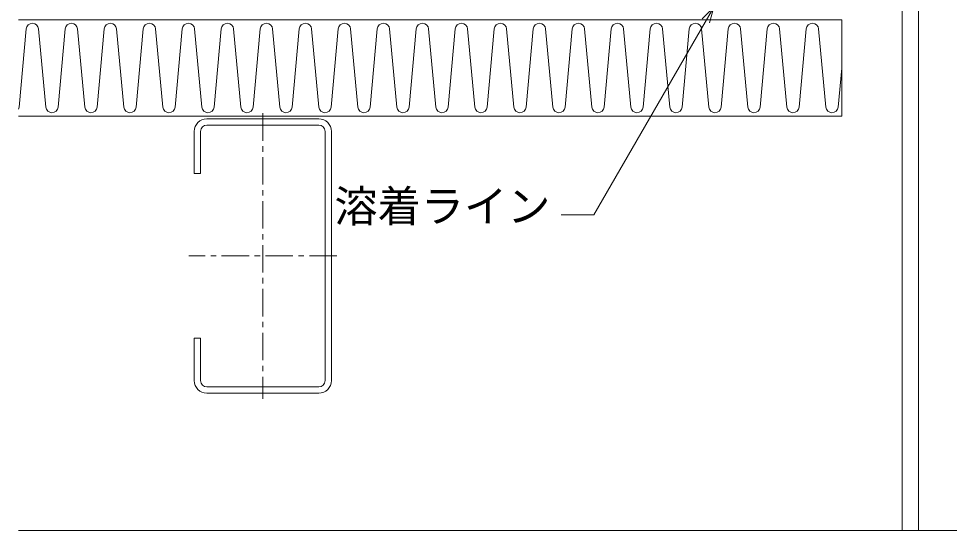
# Model space of a CAD drawing. Units: millimetres, scale not verified. Extents: x -840 to 840, y -594 to 594.
# Drawn here: x -377.6 to -38.3, y -330.5 to -144 of the extents above; entities that cross this region are included whole.
import ezdxf
from ezdxf.enums import TextEntityAlignment as Align

# ---------------------------------------------------------------- set-up
doc = ezdxf.new("R2010")
doc.units = ezdxf.units.MM
doc.header["$LTSCALE"] = 2
doc.linetypes.add('CHAIN1', pattern=[8, 5, -1, 1, -1])
for name, color, linetype, lineweight in [('0-0_断熱材', 4, 'Continuous', 9), ('0-1_鋼材(C型・H鋼ｅｔｃ)', 7, 'Continuous', 9), ('0-2_中心線', 2, 'CHAIN1', 9), ('0-5_文字', 5, 'Continuous', 9), ('0-9_躯体', 7, 'Continuous', 9), ('0-D_寸法線', 7, 'Continuous', 9)]:
    doc.layers.add(name, color=color, linetype=linetype, lineweight=lineweight)
doc.styles.add('ＭＳ ゴシック', font='')
doc.styles.get('ＭＳ ゴシック').set_extended_font_data('MS Gothic')

msp = doc.modelspace()

# ---------------------------------------------------------------- linework, layer by layer
at = {"layer": '0-0_断熱材'}
for p, q in [((-374.77, -147.743), (-377.371, -176.211)), ((-370.263, -147.743), (-367.663, -176.211)), ((-360.555, -147.743), (-363.156, -176.211)), ((-356.048, -147.743), (-353.448, -176.211)), ((-346.341, -147.743), (-348.941, -176.211)), ((-341.834, -147.743), (-339.233, -176.211)), ((-332.126, -147.743), (-334.726, -176.211)), ((-327.619, -147.743), (-325.019, -176.211)), ((-317.911, -147.743), (-320.512, -176.211)), ((-313.404, -147.743), (-310.804, -176.211)), ((-303.696, -147.743), (-306.297, -176.211)), ((-299.19, -147.743), (-296.589, -176.211)), ((-289.482, -147.743), (-292.082, -176.211)), ((-284.975, -147.743), (-282.374, -176.211)), ((-275.267, -147.743), (-277.867, -176.211)), ((-270.76, -147.743), (-268.16, -176.211)), ((-261.052, -147.743), (-263.653, -176.211)), ((-256.545, -147.743), (-253.945, -176.211)), ((-246.837, -147.743), (-249.438, -176.211)), ((-242.331, -147.743), (-239.73, -176.211)), ((-232.623, -147.743), (-235.223, -176.211)), ((-228.116, -147.743), (-225.515, -176.211)), ((-218.408, -147.743), (-221.009, -176.211)), ((-213.901, -147.743), (-211.301, -176.211)), ((-204.193, -147.743), (-206.794, -176.211)), ((-199.686, -147.743), (-197.086, -176.211)), ((-189.979, -147.743), (-192.579, -176.211)), ((-185.472, -147.743), (-182.871, -176.211)), ((-175.764, -147.743), (-178.364, -176.211)), ((-171.257, -147.743), (-168.656, -176.211)), ((-161.549, -147.743), (-164.15, -176.211)), ((-157.042, -147.743), (-154.442, -176.211)), ((-147.334, -147.743), (-149.935, -176.211)), ((-142.827, -147.743), (-140.227, -176.211)), ((-133.12, -147.743), (-135.72, -176.211)), ((-128.613, -147.743), (-126.012, -176.211)), ((-118.905, -147.743), (-121.505, -176.211)), ((-114.398, -147.743), (-111.797, -176.211)), ((-104.69, -147.743), (-107.291, -176.211)), ((-100.183, -147.743), (-97.583, -176.211)), ((-90.475, -147.743), (-93.076, -176.211)), ((-85.969, -147.743), (-83.368, -176.211)), ((-77.561, -161.977), (-78.861, -176.211))]:
    msp.add_line(p, q, dxfattribs=at)
at = {"layer": '0-0_断熱材', "color": 7}
msp.add_lwpolyline([(-377.561, -179.477), (-77.561, -179.477), (-77.561, -144.477), (-377.561, -144.477)], dxfattribs=at)
at = {"layer": '0-0_断熱材'}
for centre, start, end in [((-372.517, -147.954), 5.35135, 174.64865), ((-358.302, -147.954), 5.35135, 174.64865), ((-344.087, -147.954), 5.35135, 174.64865), ((-329.872, -147.954), 5.35135, 174.64865), ((-315.658, -147.954), 5.35135, 174.64865), ((-301.443, -147.954), 5.35135, 174.64865), ((-287.228, -147.954), 5.35135, 174.64865), ((-273.014, -147.954), 5.35135, 174.64865), ((-258.799, -147.954), 5.35135, 174.64865), ((-244.584, -147.954), 5.35135, 174.64865), ((-230.369, -147.954), 5.35135, 174.64865), ((-216.155, -147.954), 5.35135, 174.64865), ((-201.94, -147.954), 5.35135, 174.64865), ((-187.725, -147.954), 5.35135, 174.64865), ((-173.51, -147.954), 5.35135, 174.64865), ((-159.296, -147.954), 5.35135, 174.64865), ((-145.081, -147.954), 5.35135, 174.64865), ((-130.866, -147.954), 5.35135, 174.64865), ((-116.651, -147.954), 5.35135, 174.64865), ((-102.437, -147.954), 5.35135, 174.64865), ((-88.222, -147.954), 5.35135, 174.64865), ((-379.624, -176), 335.72036, 354.64865), ((-365.409, -176), 185.35135, 354.64865), ((-351.195, -176), 185.35135, 354.64865), ((-336.98, -176), 185.35135, 354.64865), ((-322.765, -176), 185.35135, 354.64865), ((-308.55, -176), 185.35135, 354.64865), ((-294.336, -176), 185.35135, 354.64865), ((-280.121, -176), 185.35135, 354.64865), ((-265.906, -176), 185.35135, 354.64865), ((-251.691, -176), 185.35135, 354.64865), ((-237.477, -176), 185.35135, 354.64865), ((-223.262, -176), 185.35135, 354.64865), ((-209.047, -176), 185.35135, 354.64865), ((-194.832, -176), 185.35135, 354.64865), ((-180.618, -176), 185.35135, 354.64865), ((-166.403, -176), 185.35135, 354.64865), ((-152.188, -176), 185.35135, 354.64865), ((-137.974, -176), 185.35135, 354.64865), ((-123.759, -176), 185.35135, 354.64865), ((-109.544, -176), 185.35135, 354.64865), ((-95.329, -176), 185.35135, 354.64865), ((-81.115, -176), 185.35135, 354.64865)]:
    msp.add_arc(centre, 2.263, start, end, dxfattribs=at)
at = {"layer": '0-1_鋼材(C型・H鋼ｅｔｃ)'}
for p, q in [((-308.961, -180.477), (-268.161, -180.477)), ((-268.161, -182.777), (-308.961, -182.777)), ((-265.861, -275.877), (-265.861, -185.077)), ((-263.561, -185.077), (-263.561, -275.877)), ((-308.961, -278.177), (-268.161, -278.177)), ((-268.161, -280.477), (-308.961, -280.477))]:
    msp.add_line(p, q, dxfattribs=at)
for points in [[(-311.261, -185.077), (-311.261, -200.477), (-313.561, -200.477), (-313.561, -185.077)], [(-313.561, -275.877), (-313.561, -260.477), (-311.261, -260.477), (-311.261, -275.877)]]:
    msp.add_lwpolyline(points, dxfattribs=at)
for centre, radius, start, end in [((-308.961, -185.077), 4.6, 90, 180), ((-308.961, -185.077), 2.3, 90, 180), ((-268.161, -185.077), 4.6, 0, 90), ((-268.161, -185.077), 2.3, 0, 90), ((-308.961, -275.877), 4.6, 180, 270), ((-308.961, -275.877), 2.3, 180, 270), ((-268.161, -275.877), 2.3, 270, 0), ((-268.161, -275.877), 4.6, 270, 0)]:
    msp.add_arc(centre, radius, start, end, dxfattribs=at)
at = {"layer": '0-2_中心線'}
for p, q in [((-288.561, -178.477), (-288.561, -282.477)), ((-261.561, -230.477), (-315.561, -230.477))]:
    msp.add_line(p, q, dxfattribs=at)
at = {"layer": '0-9_躯体'}
for p, q in [((-55.561, 119.523), (-55.561, -330.477)), ((-49.561, 119.523), (-49.561, -330.477)), ((416.439, -330.477), (-377.561, -330.477))]:
    msp.add_line(p, q, dxfattribs=at)
at = {"layer": '0-D_寸法線'}
for points in [[(-124.15, -139.766), (-167.875, -215.499), (-179.875, -215.499)], [(-128.393, -144.008), (-124.15, -139.766), (-125.703, -145.561)]]:
    msp.add_lwpolyline(points, dxfattribs=at)

# ---------------------------------------------------------------- texts
at = {"layer": '0-5_文字', "color": 7, "style": 'ＭＳ ゴシック'}
msp.add_text('溶着ライン', height=11.54, dxfattribs=at).set_placement((-262.445, -221.558), align=Align.BOTTOM_LEFT)

doc.saveas('drawing.dxf')
